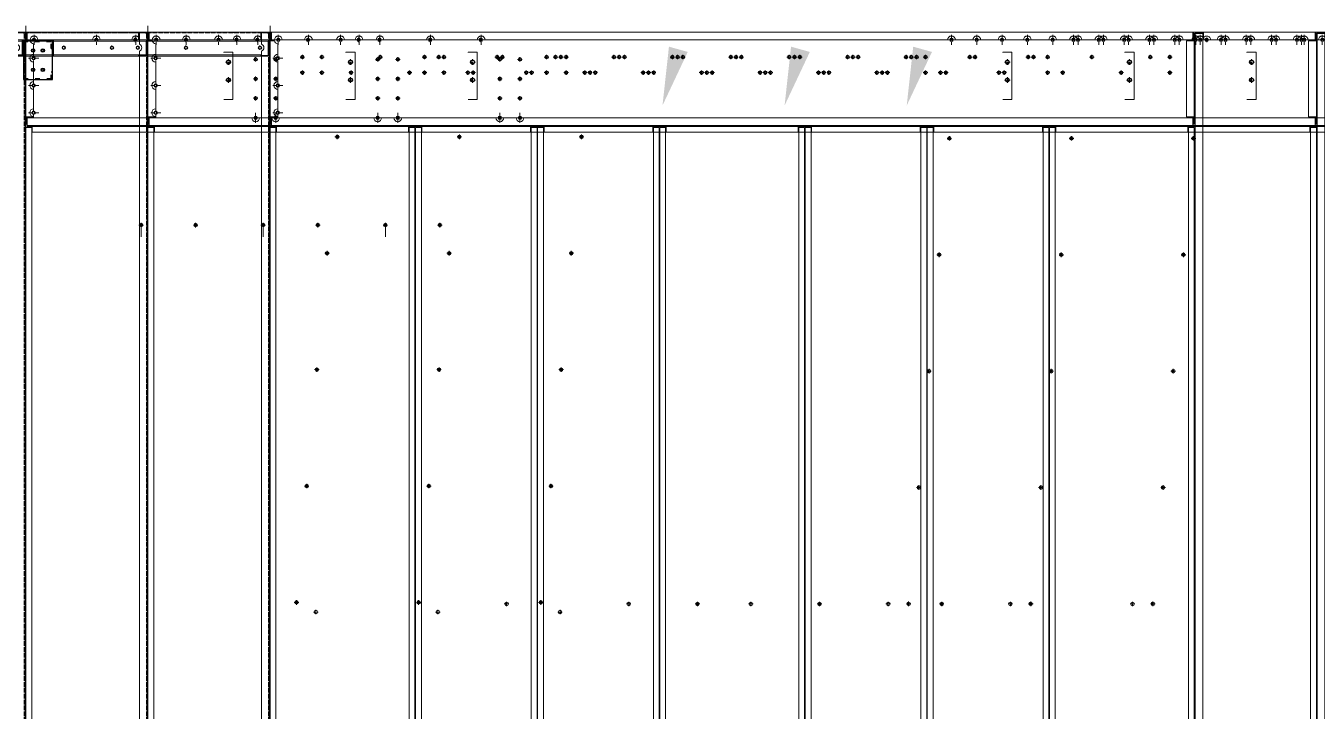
# Model space of a CAD drawing. Header units: millimetres. Extents: x -662849 to 32847, y -140377 to 24217.
# Drawn here: x -661149 to -657834, y -138370 to -136610 of the extents above; entities that cross this region are included whole.
import ezdxf

# ---------------------------------------------------------------- set-up
doc = ezdxf.new("R2010")
doc.units = ezdxf.units.MM
for name, pattern in [('DASHDOT', [18.5, 12, -3, 0.5, -3]), ('DASHED', [15, 12, -3]), ('DASHSPACE', [30, 12, -18])]:
    doc.linetypes.add(name, pattern=pattern)
doc.layers.add('냉각탑_dim', color=1, linetype='Continuous')

# ---------------------------------------------------------------- blocks, each defined once
blk = doc.blocks.new('5679796')
at = {"color": 7, "lineweight": 13, "ltscale": 0.027667}
for p, q in [((165481.5, 14310.4), (165481.5, 14327)), ((165483.5, 14310.4), (165483.5, 14327)), ((165481.5, 13335.8), (165481.5, 13352.4)), ((165483.5, 13335.8), (165483.5, 13352.4))]:
    blk.add_line(p, q, dxfattribs=at)
at = {"color": 7, "lineweight": 13, "ltscale": 0.061}
for p, q in [((165520.1, 14327.5), (165483.5, 14327.5)), ((165483.5, 13335.3), (165520.1, 13335.3))]:
    blk.add_line(p, q, dxfattribs=at)
at = {"color": 7, "lineweight": 13, "ltscale": 0.031833}
for p, q in [((165483.5, 14308.4), (165483.5, 14327.5)), ((165483.5, 13335.3), (165483.5, 13354.4))]:
    blk.add_line(p, q, dxfattribs=at)
at = {"color": 7, "lineweight": 13, "ltscale": 0.060846}
blk.add_line((165483.6, 14327.5), (165520.1, 14327.5), dxfattribs=at)
at = {"color": 7, "lineweight": 13, "ltscale": 0.058667}
for p, q in [((165484.9, 14330.4), (165520.1, 14330.4)), ((165520.1, 14328.4), (165484.9, 14328.4)), ((165520.1, 13334.4), (165484.9, 13334.4)), ((165484.9, 13332.4), (165520.1, 13332.4))]:
    blk.add_line(p, q, dxfattribs=at)
at = {"color": 7, "lineweight": 13, "ltscale": 0.004007}
for p, q in [((165522.5, 14328.4), (165520.1, 14328.4)), ((165522.5, 13334.4), (165520.1, 13334.4))]:
    blk.add_line(p, q, dxfattribs=at)
at = {"color": 7, "lineweight": 13, "ltscale": 0.0015}
for p, q in [((165520.1, 14328.4), (165520.1, 14327.5)), ((165520.1, 14327.5), (165520.1, 14328.4)), ((165520.1, 13335.3), (165520.1, 13334.4)), ((165520.1, 13334.4), (165520.1, 13335.3))]:
    blk.add_line(p, q, dxfattribs=at)
at = {"color": 7, "lineweight": 13}
for p, q in [((165520.1, 14327.5), (165520.1, 13965.9)), ((165523.5, 14327), (165523.5, 13335.8)), ((165481.5, 14308.4), (165481.5, 13965.9)), ((165481.5, 14308.4), (165481.5, 13965.9)), ((165484.9, 14308.4), (165484.9, 13965.9)), ((165481.5, 13886.9), (165481.5, 13354.4)), ((165481.5, 13886.9), (165481.5, 13354.4)), ((165484.9, 13886.9), (165484.9, 13354.4)), ((165520.1, 13886.9), (165520.1, 13335.3))]:
    blk.add_line(p, q, dxfattribs=at)
at = {"color": 7, "lineweight": 13, "ltscale": 0.001795}
for p, q in [((165522, 14328.4), (165522.9, 14329.1)), ((165522, 13334.4), (165522.9, 13333.8))]:
    blk.add_line(p, q, dxfattribs=at)
at = {"color": 7, "lineweight": 13, "ltscale": 0.003333}
for p, q in [((165483.5, 14310.4), (165481.5, 14310.4)), ((165481.5, 14308.4), (165483.5, 14308.4)), ((165483.5, 14308.4), (165481.5, 14308.4)), ((165483.5, 13352.4), (165481.5, 13352.4))]:
    blk.add_line(p, q, dxfattribs=at)
at = {"color": 7, "lineweight": 13, "ltscale": 0.003329}
blk.add_line((165483.5, 14308.4), (165483.5, 14310.4), dxfattribs=at)
at = {"color": 7, "lineweight": 13, "ltscale": 0.002333}
for p, q in [((165484.9, 14308.4), (165483.5, 14308.4)), ((165483.5, 13354.4), (165484.9, 13354.4))]:
    blk.add_line(p, q, dxfattribs=at)
for p, q in [((165481.5, 13965.9), (165523.5, 13965.9)), ((165521.5, 13886.9), (165521.5, 13965.9)), ((165481.5, 13886.9), (165523.5, 13886.9))]:
    blk.add_line(p, q)
at = {"color": 7, "lineweight": 13, "ltscale": 0.005667}
blk.add_line((165481.5, 13354.4), (165484.9, 13354.4), dxfattribs=at)
at = {"color": 7, "lineweight": 13, "ltscale": 0.003337}
blk.add_line((165483.5, 13352.4), (165483.5, 13354.4), dxfattribs=at)
at = {"color": 7, "lineweight": 13}
for centre in [(165503.5, 14306.4), (165503.5, 14116.4), (165503.5, 13736.4), (165503.5, 13546.4), (165503.5, 13356.4)]:
    blk.add_circle(centre, 3, dxfattribs=at)
for centre, radius, start, end in [((165484.9, 14327), 3.4, 90, 180), ((165484.9, 14327), 1.4, 90, 159.0752), ((165520.1, 14327), 3.4, 0, 90), ((165484.9, 13335.8), 3.4, 180, 270), ((165484.9, 13335.8), 1.4, 200.9249, 270), ((165520.1, 13335.8), 3.4, 270, 0)]:
    blk.add_arc(centre, radius, start, end, dxfattribs=at)
for points in [[(165523.5, 14327), (165523.5, 14327.3), (165523.5, 14327.6), (165523.3, 14327.8), (165523, 14328.1), (165522.7, 14328.4), (165522.6, 14328.4), (165522.6, 14328.4), (165522.5, 14328.4)], [(165523.5, 13335.8), (165523.5, 13335.6), (165523.5, 13335.3), (165523.3, 13335.1), (165523, 13334.8), (165522.7, 13334.5), (165522.6, 13334.5), (165522.6, 13334.5), (165522.5, 13334.4)]]:
    blk.add_open_spline(points, degree=5, knots=[0, 0, 0, 0, 0, 0, 4.583204, 4.583204, 4.583204, 5.126781, 5.126781, 5.126781, 5.126781, 5.126781, 5.126781], dxfattribs=at)
blk = doc.blocks.new('568596')
at = {"color": 7, "lineweight": 13, "ltscale": 0.00166}
for p, q in [((169550.9, 17462.9), (169549.9, 17462.9)), ((173046.9, 17462.9), (173047.9, 17462.9)), ((169550.9, 16620.9), (169549.9, 16620.9)), ((173046.9, 16620.9), (173047.9, 16620.9))]:
    blk.add_line(p, q, dxfattribs=at)
at = {"color": 7, "lineweight": 13, "ltscale": 0.0015}
for p, q in [((169549.9, 17462.9), (169549.9, 17462)), ((173047.9, 17462), (173047.9, 17462.9)), ((169549.9, 16621.8), (169549.9, 16620.9)), ((173047.9, 16620.9), (173047.9, 16621.8))]:
    blk.add_line(p, q, dxfattribs=at)
at = {"color": 7, "lineweight": 13}
for p, q in [((169549.9, 17462.9), (169549.9, 16621.8)), ((169549.9, 17462), (169549.9, 17436.4)), ((173046.2, 17464.9), (169551.6, 17464.9)), ((173047.9, 16621.8), (173047.9, 17462.9)), ((173047.9, 17442.9), (173047.9, 17462)), ((170022.9, 17008.9), (171222.9, 17008.9)), ((169551.6, 16618.9), (173046.2, 16618.9))]:
    blk.add_line(p, q, dxfattribs=at)
at = {"color": 7, "linetype": 'DASHED', "lineweight": 13, "ltscale": 0.003333}
for p, q in [((169551.9, 17462), (169549.9, 17462)), ((169549.9, 17445.4), (169551.9, 17445.4)), ((169549.9, 17442.9), (169551.9, 17442.9)), ((169644.9, 17464.9), (169644.9, 17462.9)), ((169650.9, 17464.9), (169650.9, 17462.9)), ((169844.9, 17464.9), (169844.9, 17462.9)), ((169850.9, 17464.9), (169850.9, 17462.9)), ((173014.9, 17464.9), (173014.9, 17462.9)), ((173020.9, 17464.9), (173020.9, 17462.9)), ((173047.9, 17462), (173045.9, 17462)), ((173047.9, 17442.9), (173045.9, 17442.9)), ((169549.9, 17436.4), (169551.9, 17436.4)), ((169549.9, 17407.4), (169551.9, 17407.4)), ((169549.9, 17398.4), (169551.9, 17398.4)), ((169549.9, 17217.4), (169551.9, 17217.4)), ((169549.9, 17208.4), (169551.9, 17208.4)), ((169549.9, 17027.4), (169551.9, 17027.4)), ((169549.9, 17018.4), (169551.9, 17018.4)), ((169549.9, 16837.4), (169551.9, 16837.4)), ((169549.9, 16828.4), (169551.9, 16828.4)), ((173047.9, 16727.9), (173045.9, 16727.9)), ((173047.9, 16709.9), (173045.9, 16709.9)), ((169549.9, 16647.4), (169551.9, 16647.4)), ((169549.9, 16640.9), (169551.9, 16640.9)), ((169549.9, 16638.4), (169551.9, 16638.4)), ((169551.9, 16621.8), (169549.9, 16621.8)), ((169644.9, 16620.9), (169644.9, 16618.9)), ((169650.9, 16620.9), (169650.9, 16618.9)), ((169844.9, 16620.9), (169844.9, 16618.9)), ((169850.9, 16620.9), (169850.9, 16618.9)), ((170044.9, 16620.9), (170044.9, 16618.9)), ((170050.9, 16620.9), (170050.9, 16618.9)), ((170244.9, 16620.9), (170244.9, 16618.9)), ((170250.9, 16620.9), (170250.9, 16618.9)), ((170444.9, 16620.9), (170444.9, 16618.9)), ((170450.9, 16620.9), (170450.9, 16618.9)), ((170644.9, 16620.9), (170644.9, 16618.9)), ((170650.9, 16620.9), (170650.9, 16618.9)), ((170844.9, 16620.9), (170844.9, 16618.9)), ((170850.9, 16620.9), (170850.9, 16618.9)), ((171044.9, 16620.9), (171044.9, 16618.9)), ((171050.9, 16620.9), (171050.9, 16618.9)), ((171244.9, 16620.9), (171244.9, 16618.9)), ((171250.9, 16620.9), (171250.9, 16618.9)), ((171444.9, 16620.9), (171444.9, 16618.9)), ((171450.9, 16620.9), (171450.9, 16618.9)), ((171644.9, 16620.9), (171644.9, 16618.9)), ((171650.9, 16620.9), (171650.9, 16618.9)), ((171844.9, 16620.9), (171844.9, 16618.9)), ((171850.9, 16620.9), (171850.9, 16618.9)), ((172044.9, 16620.9), (172044.9, 16618.9)), ((172050.9, 16620.9), (172050.9, 16618.9)), ((172244.9, 16620.9), (172244.9, 16618.9)), ((172250.9, 16620.9), (172250.9, 16618.9)), ((172444.9, 16620.9), (172444.9, 16618.9)), ((172450.9, 16620.9), (172450.9, 16618.9)), ((172644.9, 16620.9), (172644.9, 16618.9)), ((172650.9, 16620.9), (172650.9, 16618.9)), ((172844.9, 16620.9), (172844.9, 16618.9)), ((172850.9, 16620.9), (172850.9, 16618.9)), ((173014.9, 16620.9), (173014.9, 16618.9)), ((173020.9, 16620.9), (173020.9, 16618.9)), ((173047.9, 16640.9), (173045.9, 16640.9)), ((173047.9, 16621.8), (173045.9, 16621.8))]:
    blk.add_line(p, q, dxfattribs=at)
at = {"color": 7, "lineweight": 13, "ltscale": 0.001174}
for p, q in [((169550.9, 17462.9), (169551.6, 17462.9)), ((173046.9, 17462.9), (173046.2, 17462.9)), ((169550.9, 16620.9), (169551.6, 16620.9)), ((173046.9, 16620.9), (173046.2, 16620.9))]:
    blk.add_line(p, q, dxfattribs=at)
at = {"color": 7, "lineweight": 13, "ltscale": 0.002252}
for p, q in [((169551.6, 17464.9), (169551.6, 17463.6)), ((173046.2, 17464.9), (173046.2, 17463.6)), ((169551.6, 16618.9), (169551.6, 16620.3)), ((173046.2, 16618.9), (173046.2, 16620.3))]:
    blk.add_line(p, q, dxfattribs=at)
at = {"color": 7, "lineweight": 13, "ltscale": 0.002009}
for p, q in [((169551.6, 17462.4), (169551.6, 17463.6)), ((173046.2, 17462.4), (173046.2, 17463.6)), ((169551.6, 16621.5), (169551.6, 16620.3)), ((173046.2, 16621.5), (173046.2, 16620.3))]:
    blk.add_line(p, q, dxfattribs=at)
at = {"color": 7, "linetype": 'DASHED', "lineweight": 13}
for p, q in [((173046.2, 17462.9), (169551.6, 17462.9)), ((169551.9, 17464.9), (169551.9, 16621.8)), ((169551.9, 17462), (169551.9, 17436.4)), ((170044.9, 17464.9), (170044.9, 17462.9)), ((170050.9, 17464.9), (170050.9, 17462.9)), ((170244.9, 17464.9), (170244.9, 17462.9)), ((170250.9, 17464.9), (170250.9, 17462.9)), ((170444.9, 17464.9), (170444.9, 17462.9)), ((170450.9, 17464.9), (170450.9, 17462.9)), ((170644.9, 17464.9), (170644.9, 17462.9)), ((170650.9, 17464.9), (170650.9, 17462.9)), ((170844.9, 17464.9), (170844.9, 17462.9)), ((170850.9, 17464.9), (170850.9, 17462.9)), ((171044.9, 17464.9), (171044.9, 17462.9)), ((171050.9, 17464.9), (171050.9, 17462.9)), ((171244.9, 17464.9), (171244.9, 17462.9)), ((171250.9, 17464.9), (171250.9, 17462.9)), ((171444.9, 17464.9), (171444.9, 17462.9)), ((171450.9, 17464.9), (171450.9, 17462.9)), ((171644.9, 17464.9), (171644.9, 17462.9)), ((171650.9, 17464.9), (171650.9, 17462.9)), ((171844.9, 17464.9), (171844.9, 17462.9)), ((171850.9, 17464.9), (171850.9, 17462.9)), ((172044.9, 17464.9), (172044.9, 17462.9)), ((172050.9, 17464.9), (172050.9, 17462.9)), ((172244.9, 17464.9), (172244.9, 17462.9)), ((172250.9, 17464.9), (172250.9, 17462.9)), ((172444.9, 17464.9), (172444.9, 17462.9)), ((172450.9, 17464.9), (172450.9, 17462.9)), ((172644.9, 17464.9), (172644.9, 17462.9)), ((172650.9, 17464.9), (172650.9, 17462.9)), ((172844.9, 17464.9), (172844.9, 17462.9)), ((172850.9, 17464.9), (172850.9, 17462.9)), ((173045.9, 16621.8), (173045.9, 17464.9)), ((173045.9, 17442.9), (173045.9, 17462)), ((169551.6, 16620.9), (173046.2, 16620.9))]:
    blk.add_line(p, q, dxfattribs=at)
at = {"color": 7, "linetype": 'DASHED', "lineweight": 13, "ltscale": 0.001183}
for p, q in [((169551.6, 17462.9), (169552.3, 17462.9)), ((173046.2, 17462.9), (173045.5, 17462.9)), ((169551.6, 16620.9), (169552.3, 16620.9)), ((173046.2, 16620.9), (173045.5, 16620.9))]:
    blk.add_line(p, q, dxfattribs=at)
at = {"color": 7, "linetype": 'DASHED', "lineweight": 13, "ltscale": 0.001406}
for p, q in [((169551.6, 17462.4), (169551.6, 17461.5)), ((173046.2, 17462.4), (173046.2, 17461.5)), ((169551.6, 16621.5), (169551.6, 16622.3)), ((173046.2, 16621.5), (173046.2, 16622.3))]:
    blk.add_line(p, q, dxfattribs=at)
at = {"color": 7, "linetype": 'DASHED', "lineweight": 13, "ltscale": 0.027667}
for p, q in [((169551.6, 17444.9), (169551.6, 17461.5)), ((173046.2, 17461.5), (173046.2, 17444.9)), ((169551.6, 16622.3), (169551.6, 16638.9)), ((173046.2, 16638.9), (173046.2, 16622.3))]:
    blk.add_line(p, q, dxfattribs=at)
at = {"color": 7, "lineweight": 13, "ltscale": 0.058667}
for p, q in [((173046.2, 17444.9), (169551.6, 17444.9)), ((169553.3, 17442.9), (169569.9, 17442.9)), ((169569.9, 17444.9), (169569.9, 16640.9)), ((173027.9, 16640.9), (173027.9, 17444.9)), ((173045.9, 17442.9), (173027.9, 17442.9)), ((170022.9, 16658.9), (170022.9, 17008.9)), ((171222.9, 16658.9), (171222.9, 17008.9)), ((170022.9, 16658.9), (171222.9, 16658.9)), ((169917.7, 16638.9), (169551.6, 16638.9)), ((169569.9, 16640.9), (169551.9, 16640.9)), ((169999.2, 16638.9), (169936.1, 16638.9)), ((170016.6, 16638.9), (170039.2, 16638.9)), ((170056.6, 16638.9), (170269.2, 16638.9)), ((170286.6, 16638.9), (170499.2, 16638.9)), ((170516.6, 16638.9), (170729.2, 16638.9)), ((170746.6, 16638.9), (170959.2, 16638.9)), ((170976.6, 16638.9), (171189.2, 16638.9)), ((171206.6, 16638.9), (171229.2, 16638.9)), ((171246.6, 16638.9), (172998.7, 16638.9)), ((173017.1, 16638.9), (173046.2, 16638.9)), ((173045.9, 16640.9), (173027.9, 16640.9))]:
    blk.add_line(p, q, dxfattribs=at)
at = {"color": 7, "linetype": 'DASHED', "lineweight": 13, "ltscale": 0.0015}
for p, q in [((169551.9, 17462.9), (169551.9, 17462)), ((173045.9, 17462), (173045.9, 17462.9)), ((169551.9, 16621.8), (169551.9, 16620.9)), ((173045.9, 16620.9), (173045.9, 16621.8))]:
    blk.add_line(p, q, dxfattribs=at)
at = {"color": 7, "linetype": 'DASHED', "lineweight": 13, "ltscale": 0.002333}
for p, q in [((169551.9, 17442.9), (169553.3, 17442.9)), ((173045.9, 17442.9), (173044.5, 17442.9)), ((173045.9, 16640.9), (173044.5, 16640.9))]:
    blk.add_line(p, q, dxfattribs=at)
at = {"color": 7, "lineweight": 13, "ltscale": 0.058667}
for centre in [(169926.9, 17402.9), (173007.9, 17402.9), (173007.9, 17022.9), (173007.9, 16832.9), (169926.9, 16642.9), (170007.9, 16643.9), (170047.9, 16643.9), (170277.9, 16643.9), (170507.9, 16643.9), (170737.9, 16643.9), (170967.9, 16643.9), (171197.9, 16643.9), (171237.9, 16643.9), (173007.9, 16642.9)]:
    blk.add_circle(centre, 4.5, dxfattribs=at)
at = {"color": 7, "lineweight": 13}
for centre in [(169926.9, 17212.9), (169926.9, 17022.9), (170007.9, 17023.9), (170047.9, 17023.9), (170277.9, 17023.9), (170507.9, 17023.9), (170737.9, 17023.9), (170967.9, 17023.9), (171197.9, 17023.9), (171237.9, 17023.9), (169926.9, 16832.9), (170007.9, 16833.9), (171237.9, 16833.9)]:
    blk.add_circle(centre, 4.5, dxfattribs=at)
for centre in [(172950.9, 17225.4), (173000.7, 17225.4), (172950.9, 17200.4), (173000.7, 17200.4)]:
    blk.add_circle(centre, 4.5)
at = {"color": 7, "lineweight": 13, "ltscale": 0.058667}
for centre, start, end in [((169926.9, 16642.9), 203.5779, 336.4221), ((170007.9, 16643.9), 209.9997, 330.0003), ((170047.9, 16643.9), 209.9997, 330.0003), ((170277.9, 16643.9), 209.9997, 330.0003), ((170507.9, 16643.9), 209.9997, 330.0003), ((170737.9, 16643.9), 209.9997, 330.0003), ((170967.9, 16643.9), 209.9997, 330.0003), ((171197.9, 16643.9), 209.9997, 330.0003), ((171237.9, 16643.9), 209.9997, 330.0003), ((173007.9, 16642.9), 203.5782, 336.4218)]:
    blk.add_arc(centre, 10, start, end, dxfattribs=at)
at = {"color": 7, "lineweight": 13}
for points in [[(169553.3, 17461.5), (169552.8, 17461.8), (169552.3, 17462.1), (169551.8, 17462.4), (169551.3, 17462.6), (169550.9, 17462.9)], [(169553.3, 17461.5), (169553, 17462), (169552.6, 17462.4), (169552.3, 17462.8), (169552, 17463.2), (169551.6, 17463.6)], [(173044.5, 17461.5), (173044.8, 17462), (173045.2, 17462.4), (173045.5, 17462.8), (173045.9, 17463.2), (173046.2, 17463.6)], [(173044.5, 17461.5), (173045, 17461.8), (173045.6, 17462.1), (173046.1, 17462.4), (173046.5, 17462.6), (173046.9, 17462.9)], [(169553.3, 16622.3), (169552.8, 16622.1), (169552.3, 16621.8), (169551.8, 16621.5), (169551.3, 16621.2), (169550.9, 16620.9)], [(169553.3, 16622.3), (169553, 16621.9), (169552.6, 16621.5), (169552.3, 16621), (169552, 16620.6), (169551.6, 16620.3)], [(173044.5, 16622.3), (173045, 16622.1), (173045.6, 16621.8), (173046.1, 16621.5), (173046.5, 16621.2), (173046.9, 16620.9)], [(173044.5, 16622.3), (173044.8, 16621.9), (173045.2, 16621.5), (173045.5, 16621), (173045.9, 16620.6), (173046.2, 16620.3)]]:
    blk.add_open_spline(points, degree=5, dxfattribs=at)
at = {"color": 7, "linetype": 'DASHED', "lineweight": 13}
for points in [[(169553.3, 17461.5), (169553, 17461.7), (169552.6, 17461.9), (169552.3, 17462.1), (169551.9, 17462.2), (169551.6, 17462.4)], [(169553.3, 17461.5), (169553.1, 17461.8), (169552.9, 17462.1), (169552.7, 17462.4), (169552.5, 17462.6), (169552.3, 17462.9)], [(173044.5, 17461.5), (173044.7, 17461.8), (173044.9, 17462.1), (173045.2, 17462.4), (173045.3, 17462.6), (173045.5, 17462.9)], [(173044.5, 17461.5), (173044.8, 17461.7), (173045.2, 17461.9), (173045.5, 17462.1), (173045.9, 17462.2), (173046.2, 17462.4)], [(169553.3, 16622.3), (169553, 16622.1), (169552.6, 16622), (169552.3, 16621.8), (169551.9, 16621.6), (169551.6, 16621.5)], [(169553.3, 16622.3), (169553.1, 16622), (169552.9, 16621.8), (169552.7, 16621.5), (169552.5, 16621.2), (169552.3, 16620.9)], [(173044.5, 16622.3), (173044.7, 16622), (173044.9, 16621.8), (173045.2, 16621.5), (173045.3, 16621.2), (173045.5, 16620.9)], [(173044.5, 16622.3), (173044.8, 16622.1), (173045.2, 16622), (173045.5, 16621.8), (173045.9, 16621.6), (173046.2, 16621.5)]]:
    blk.add_open_spline(points, degree=5, dxfattribs=at)
blk = doc.blocks.new('769475')
for p, q in [((158713.7, 15280), (158713.7, 15180)), ((158788.7, 15280), (158713.7, 15280)), ((158788.7, 15180), (158788.7, 15280)), ((158713.7, 15180), (158788.7, 15180))]:
    blk.add_line(p, q)
at = {"color": 5, "linetype": 'DASHSPACE'}
for p, q in [((158785.5, 15276.8), (158713.7, 15276.8)), ((158716.9, 15280), (158716.9, 15180)), ((158785.5, 15260), (158785.5, 15276.8)), ((158785.5, 15260), (158788.7, 15260)), ((158785.5, 15180), (158785.5, 15200)), ((158785.5, 15200), (158788.7, 15200)), ((158713.7, 15183.2), (158788.7, 15183.2))]:
    blk.add_line(p, q, dxfattribs=at)
for centre in [(158738.7, 15254.8), (158763.7, 15254.8), (158738.7, 15205), (158763.7, 15205)]:
    blk.add_circle(centre, 3)
blk = doc.blocks.new('1')
at = {"lineweight": 20}
for p, q in [((12749.1, 13502.4), (11045.6, 13502.4)), ((12745.6, 13498.9), (12745.6, 13518.5))]:
    blk.add_line(p, q, dxfattribs=at)
at = {"color": 7, "lineweight": 20, "ltscale": 0.4625}
for p, q in [((12745.6, 13498.9), (12745.6, 13480.4)), ((12747.6, 13480.4), (12747.6, 13498.9)), ((15743.6, 13498.9), (15743.6, 13480.4)), ((15745.6, 13480.4), (15745.6, 13498.9)), ((15751.1, 13502.4), (15769.6, 13502.4)), ((15769.6, 13500.4), (15751.1, 13500.4)), ((12745.6, 13284.4), (12745.6, 13265.9)), ((12747.6, 13265.9), (12747.6, 13284.4)), ((15743.6, 13284.4), (15743.6, 13265.9)), ((15745.6, 13265.9), (15745.6, 13284.4))]:
    blk.add_line(p, q, dxfattribs=at)
at = {"color": 7, "lineweight": 20, "ltscale": 0.05}
for p, q in [((12747.6, 13498.9), (12745.6, 13498.9)), ((15743.6, 13498.9), (15745.6, 13498.9)), ((15751.1, 13502.4), (15751.1, 13500.4)), ((12747.6, 13265.9), (12745.6, 13265.9)), ((12787.6, 13260.4), (12787.6, 13262.4)), ((13083.6, 13262.4), (13083.6, 13260.4)), ((13105.6, 13262.4), (13105.6, 13260.4)), ((13127.6, 13262.4), (13127.6, 13260.4)), ((13217.4, 13260.4), (13217.4, 13262.4)), ((13278.6, 13260.4), (13278.6, 13262.4)), ((13308.6, 13262.4), (13308.6, 13260.4)), ((13310.6, 13260.4), (13310.6, 13262.4)), ((13312.6, 13262.4), (13312.6, 13260.4)), ((13314.6, 13262.4), (13314.6, 13260.4)), ((13412.1, 13260.4), (13412.1, 13262.4)), ((13414.1, 13262.4), (13414.1, 13260.4)), ((15217.4, 13260.4), (15217.4, 13262.4)), ((15743.6, 13265.9), (15745.6, 13265.9))]:
    blk.add_line(p, q, dxfattribs=at)
at = {"color": 7, "lineweight": 20, "ltscale": 0.0375}
for p, q in [((12747.6, 13498.9), (12749.1, 13498.9)), ((15743.6, 13498.9), (15742.1, 13498.9)), ((15751.1, 13500.4), (15751.1, 13498.9)), ((12747.6, 13265.9), (12749.1, 13265.9)), ((15743.6, 13265.9), (15742.1, 13265.9)), ((12748.7, 13258.8), (12748.7, 13257.3)), ((13741.5, 13258.8), (13741.5, 13257.3)), ((13749.2, 13258.8), (13749.2, 13257.3)), ((14742, 13258.8), (14742, 13257.3)), ((14749.7, 13258.8), (14749.7, 13257.3)), ((15742.5, 13258.8), (15742.5, 13257.3)), ((13746.1, 12055.4), (13744.6, 12055.4)), ((14746.6, 12055.4), (14745.1, 12055.4)), ((13746.1, 12011.4), (13744.6, 12011.4)), ((14746.6, 12011.4), (14745.1, 12011.4)), ((13746.1, 11994.4), (13744.6, 11994.4)), ((14746.6, 11994.4), (14745.1, 11994.4))]:
    blk.add_line(p, q, dxfattribs=at)
at = {"color": 7, "lineweight": 20}
for p, q in [((15742.1, 13502.4), (12749.1, 13502.4)), ((15747.6, 10057.9), (15747.6, 13498.9)), ((15767.6, 13498.9), (15767.6, 10057.9)), ((15769.6, 13502.4), (16223.6, 13502.4)), ((12745.6, 13480.4), (12745.6, 13284.4)), ((12765.6, 13445.4), (12765.6, 13472.4)), ((12776.6, 13482.4), (12916.6, 13482.4)), ((12936.6, 13482.4), (13017.6, 13482.4)), ((13037.6, 13482.4), (13147.6, 13482.4)), ((13167.6, 13482.4), (13277.6, 13482.4)), ((13297.6, 13482.4), (15112.1, 13482.4)), ((15132.1, 13482.4), (15177.1, 13482.4)), ((15197.1, 13482.4), (15242.1, 13482.4)), ((15262.1, 13482.4), (15307.1, 13482.4)), ((15327.1, 13482.4), (15372.1, 13482.4)), ((15392.1, 13482.4), (15437.1, 13482.4)), ((15457.1, 13482.4), (15502.1, 13482.4)), ((15522.1, 13482.4), (15567.1, 13482.4)), ((15587.1, 13482.4), (15632.1, 13482.4)), ((15652.1, 13482.4), (15697.1, 13482.4)), ((15717.1, 13482.4), (15742.1, 13482.4)), ((15725.6, 13480.4), (15725.6, 13284.4)), ((15745.6, 13284.4), (15745.6, 13480.4)), ((15787.6, 13482.4), (16017.6, 13482.4)), ((16037.6, 13482.4), (16223.6, 13482.4)), ((13253.8, 13450.9), (13277.4, 13450.9)), ((13277.4, 13450.9), (13277.4, 13329.4)), ((15253.8, 13450.9), (15277.4, 13450.9)), ((15277.4, 13450.9), (15277.4, 13329.4)), ((12765.6, 13375.4), (12765.6, 13425.4)), ((12765.6, 13305.4), (12765.6, 13355.4)), ((13277.4, 13329.4), (13253.8, 13329.4)), ((15277.4, 13329.4), (15253.8, 13329.4)), ((13325.6, 13282.4), (12749.1, 13282.4)), ((12749.1, 13262.4), (15742.1, 13262.4)), ((13377.1, 13282.4), (13345.6, 13282.4)), ((15742.1, 13282.4), (13397.1, 13282.4)), ((12745.6, 13257.3), (12745.6, 10407.5)), ((12760.6, 10407.5), (12760.6, 13257.3)), ((12762.2, 13260.4), (13728, 13260.4)), ((13728, 13245.4), (12762.2, 13245.4)), ((13729.6, 13257.3), (13729.6, 10407.5)), ((13744.6, 10407.5), (13744.6, 13257.3)), ((13746.1, 13257.3), (13746.1, 10407.5)), ((13761.1, 10407.5), (13761.1, 13257.3)), ((13762.7, 13260.4), (14728.5, 13260.4)), ((14728.5, 13245.4), (13762.7, 13245.4)), ((14730.1, 13257.3), (14730.1, 10407.5)), ((14745.1, 10407.5), (14745.1, 13257.3)), ((14746.6, 13257.3), (14746.6, 10407.5)), ((14761.6, 10407.5), (14761.6, 13257.3)), ((14763.2, 13260.4), (15729, 13260.4)), ((15729, 13245.4), (14763.2, 13245.4)), ((15730.6, 13257.3), (15730.6, 10407.5)), ((15745.6, 10407.5), (15745.6, 13257.3))]:
    blk.add_line(p, q, dxfattribs=at)
at = {"color": 7, "lineweight": 20, "ltscale": 0.0875}
for p, q in [((12749.1, 13502.4), (12749.1, 13498.9)), ((15742.1, 13502.4), (15742.1, 13498.9)), ((15747.6, 13498.9), (15751.1, 13498.9)), ((15769.6, 13502.4), (15769.6, 13498.9)), ((12745.6, 13480.4), (12749.1, 13480.4)), ((15745.6, 13480.4), (15742.1, 13480.4)), ((12745.6, 13284.4), (12749.1, 13284.4)), ((12749.1, 13262.4), (12749.1, 13265.9)), ((15745.6, 13284.4), (15742.1, 13284.4)), ((15742.1, 13262.4), (15742.1, 13265.9))]:
    blk.add_line(p, q, dxfattribs=at)
at = {"color": 7, "lineweight": 20, "ltscale": 0.4125}
for p, q in [((12749.1, 13498.9), (12749.1, 13482.4)), ((15742.1, 13482.4), (15742.1, 13498.9)), ((15751.1, 13498.9), (15767.6, 13498.9)), ((15742.1, 13480.4), (15725.6, 13480.4)), ((12749.1, 13284.4), (12765.6, 13284.4)), ((12749.1, 13282.4), (12749.1, 13265.9)), ((15725.6, 13284.4), (15742.1, 13284.4)), ((15742.1, 13265.9), (15742.1, 13282.4))]:
    blk.add_line(p, q, dxfattribs=at)
at = {"color": 7, "linetype": 'DASHDOT', "lineweight": 20}
for p, q in [((12766.6, 13495.4), (12766.6, 13469.4)), ((12926.6, 13495.4), (12926.6, 13469.4)), ((13027.6, 13495.4), (13027.6, 13469.4)), ((13157.6, 13495.4), (13157.6, 13469.4)), ((13287.6, 13495.4), (13287.6, 13469.4)), ((15122.1, 13495.4), (15122.1, 13469.4)), ((15187.1, 13495.4), (15187.1, 13469.4)), ((15252.1, 13495.4), (15252.1, 13469.4)), ((15317.1, 13495.4), (15317.1, 13469.4)), ((15382.1, 13495.4), (15382.1, 13469.4)), ((15447.1, 13495.4), (15447.1, 13469.4)), ((15512.1, 13495.4), (15512.1, 13469.4)), ((15577.1, 13495.4), (15577.1, 13469.4)), ((15642.1, 13495.4), (15642.1, 13469.4)), ((15707.1, 13495.4), (15707.1, 13469.4)), ((16027.6, 13495.4), (16027.6, 13469.4)), ((12779.6, 13482.4), (12753.6, 13482.4)), ((12939.6, 13482.4), (12913.6, 13482.4)), ((13040.6, 13482.4), (13014.6, 13482.4)), ((13170.6, 13482.4), (13144.6, 13482.4)), ((13300.6, 13482.4), (13274.6, 13482.4)), ((15135.1, 13482.4), (15109.1, 13482.4)), ((15200.1, 13482.4), (15174.1, 13482.4)), ((15265.1, 13482.4), (15239.1, 13482.4)), ((15330.1, 13482.4), (15304.1, 13482.4)), ((15395.1, 13482.4), (15369.1, 13482.4)), ((15460.1, 13482.4), (15434.1, 13482.4)), ((15525.1, 13482.4), (15499.1, 13482.4)), ((15590.1, 13482.4), (15564.1, 13482.4)), ((15655.1, 13482.4), (15629.1, 13482.4)), ((15720.1, 13482.4), (15694.1, 13482.4)), ((16040.6, 13482.4), (16014.6, 13482.4)), ((12778.6, 13435.4), (12752.6, 13435.4)), ((12765.6, 13448.4), (12765.6, 13422.4)), ((12778.6, 13365.4), (12752.6, 13365.4)), ((12765.6, 13378.4), (12765.6, 13352.4)), ((12765.6, 13308.4), (12765.6, 13282.4)), ((12778.6, 13295.4), (12752.6, 13295.4)), ((13348.6, 13282.4), (13322.6, 13282.4)), ((13335.6, 13295.4), (13335.6, 13269.4)), ((13400.1, 13282.4), (13374.1, 13282.4)), ((13387.1, 13295.4), (13387.1, 13269.4))]:
    blk.add_line(p, q, dxfattribs=at)
at = {"color": 7, "lineweight": 20, "ltscale": 0.2625}
blk.add_line((15769.6, 13488.4), (15769.6, 13498.9), dxfattribs=at)
at = {"color": 7, "lineweight": 20, "ltscale": 0.1875}
blk.add_line((12749.1, 13482.4), (12756.6, 13482.4), dxfattribs=at)
at = {"color": 7, "lineweight": 20, "ltscale": 0.192551}
blk.add_line((12756.8, 13480.4), (12749.1, 13480.4), dxfattribs=at)
at = {"color": 7, "linetype": 'DASHDOT', "lineweight": 20, "ltscale": 0.292499}
for p, q in [((13032.4, 13482.4), (13020.7, 13482.4)), ((13162.4, 13482.4), (13150.7, 13482.4)), ((13292.4, 13482.4), (13280.7, 13482.4)), ((13341.4, 13432.4), (13329.7, 13432.4)), ((13392.9, 13432.4), (13381.2, 13432.4)), ((13461.4, 13438.4), (13449.7, 13438.4)), ((13511.4, 13438.4), (13499.7, 13438.4)), ((13661.4, 13438.4), (13649.7, 13438.4)), ((13811.4, 13438.4), (13799.7, 13438.4)), ((13961.4, 13438.4), (13949.7, 13438.4)), ((14111.4, 13438.4), (14099.7, 13438.4)), ((14261.4, 13438.4), (14249.7, 13438.4)), ((14411.4, 13438.4), (14399.7, 13438.4)), ((14561.4, 13438.4), (14549.7, 13438.4)), ((14711.4, 13438.4), (14699.7, 13438.4)), ((13461.4, 13398.4), (13449.7, 13398.4)), ((13511.4, 13398.4), (13499.7, 13398.4)), ((13586.4, 13398.4), (13574.7, 13398.4)), ((13736.4, 13398.4), (13724.7, 13398.4)), ((13886.4, 13398.4), (13874.7, 13398.4)), ((14036.4, 13398.4), (14024.7, 13398.4)), ((14186.4, 13398.4), (14174.7, 13398.4)), ((14336.4, 13398.4), (14324.7, 13398.4)), ((14486.4, 13398.4), (14474.7, 13398.4)), ((14636.4, 13398.4), (14624.7, 13398.4)), ((13341.4, 13382.4), (13329.7, 13382.4)), ((13392.9, 13382.4), (13381.2, 13382.4)), ((13341.4, 13332.4), (13329.7, 13332.4)), ((13392.9, 13332.4), (13381.2, 13332.4)), ((13551, 13233.3), (13539.3, 13233.3)), ((13545.2, 13239.2), (13545.2, 13227.5)), ((15116.8, 13235.4), (15116.8, 13223.7)), ((13047.4, 13006.9), (13035.7, 13006.9)), ((13187.4, 13006.9), (13175.7, 13006.9)), ((13524.9, 12934.5), (13513.2, 12934.5)), ((13519, 12940.3), (13519, 12928.6)), ((15090.6, 12936.5), (15090.6, 12924.8)), ((13498.7, 12635.6), (13487, 12635.6)), ((15064.5, 12637.7), (15064.5, 12626)), ((13472.6, 12336.8), (13460.9, 12336.8)), ((15038.3, 12338.8), (15038.3, 12327.1)), ((15044.2, 12333), (15032.5, 12333)), ((13446.4, 12037.9), (13434.7, 12037.9)), ((13979.9, 12039.6), (13979.9, 12027.9)), ((14469.9, 12039.6), (14469.9, 12027.9)), ((14959.9, 12039.6), (14959.9, 12027.9)), ((15012.2, 12039.9), (15012.2, 12028.2)), ((13495.8, 12013.2), (13484.1, 12013.2)), ((13490, 12019), (13490, 12007.3)), ((15018, 12034.1), (15006.3, 12034.1))]:
    blk.add_line(p, q, dxfattribs=at)
at = {"color": 7, "linetype": 'DASHDOT', "lineweight": 20, "ltscale": 0.292505}
for p, q in [((13026.6, 13488.2), (13026.6, 13476.5)), ((13156.6, 13488.2), (13156.6, 13476.5)), ((13286.6, 13488.2), (13286.6, 13476.5)), ((15777.6, 13488.2), (15777.6, 13476.5)), ((13335.6, 13438.2), (13335.6, 13426.5)), ((13387.1, 13438.2), (13387.1, 13426.5)), ((13455.6, 13444.2), (13455.6, 13432.5)), ((13505.6, 13444.2), (13505.6, 13432.5)), ((13655.6, 13444.2), (13655.6, 13432.5)), ((13805.6, 13444.2), (13805.6, 13432.5)), ((13955.6, 13444.2), (13955.6, 13432.5)), ((14105.6, 13444.2), (14105.6, 13432.5)), ((14255.6, 13444.2), (14255.6, 13432.5)), ((14405.6, 13444.2), (14405.6, 13432.5)), ((14555.6, 13444.2), (14555.6, 13432.5)), ((14705.6, 13444.2), (14705.6, 13432.5)), ((14855.6, 13444.2), (14855.6, 13432.5)), ((15005.6, 13444.2), (15005.6, 13432.5)), ((15055.6, 13444.2), (15055.6, 13432.5)), ((13455.6, 13404.2), (13455.6, 13392.5)), ((13505.6, 13404.2), (13505.6, 13392.5)), ((13580.6, 13404.2), (13580.6, 13392.5)), ((13730.6, 13404.2), (13730.6, 13392.5)), ((13880.6, 13404.2), (13880.6, 13392.5)), ((14030.6, 13404.2), (14030.6, 13392.5)), ((14180.6, 13404.2), (14180.6, 13392.5)), ((14330.6, 13404.2), (14330.6, 13392.5)), ((14480.6, 13404.2), (14480.6, 13392.5)), ((14630.6, 13404.2), (14630.6, 13392.5)), ((14780.6, 13404.2), (14780.6, 13392.5)), ((14930.6, 13404.2), (14930.6, 13392.5)), ((15055.6, 13404.2), (15055.6, 13392.5)), ((13335.6, 13388.2), (13335.6, 13376.5)), ((13387.1, 13388.2), (13387.1, 13376.5)), ((13335.6, 13338.2), (13335.6, 13326.5)), ((13387.1, 13338.2), (13387.1, 13326.5)), ((13041.6, 13012.7), (13041.6, 13001)), ((13181.6, 13012.7), (13181.6, 13001)), ((13492.9, 12641.5), (13492.9, 12629.8)), ((13466.7, 12342.6), (13466.7, 12330.9)), ((13440.6, 12043.7), (13440.6, 12032))]:
    blk.add_line(p, q, dxfattribs=at)
at = {"color": 7, "lineweight": 20, "ltscale": 0.012499}
for p, q in [((15747.6, 13462.4), (15747.1, 13462.4)), ((15747.6, 13460.4), (15747.1, 13460.4))]:
    blk.add_line(p, q, dxfattribs=at)
at = {"color": 7, "linetype": 'DASHDOT', "lineweight": 20, "ltscale": 0.2925}
for p, q in [((15783.4, 13482.4), (15771.7, 13482.4)), ((14861.4, 13438.4), (14849.7, 13438.4)), ((15011.4, 13438.4), (14999.7, 13438.4)), ((15061.4, 13438.4), (15049.7, 13438.4)), ((14786.4, 13398.4), (14774.7, 13398.4)), ((14936.4, 13398.4), (14924.7, 13398.4)), ((15061.4, 13398.4), (15049.7, 13398.4)), ((15122.6, 13229.5), (15110.9, 13229.5)), ((15096.5, 12930.7), (15084.8, 12930.7)), ((15070.3, 12631.8), (15058.6, 12631.8)), ((14965.7, 12033.8), (14954, 12033.8))]:
    blk.add_line(p, q, dxfattribs=at)
at = {"color": 7, "lineweight": 20, "ltscale": 0.023431}
for p, q in [((13253.8, 13450), (13253.8, 13450.9)), ((15253.8, 13450), (15253.8, 13450.9))]:
    blk.add_line(p, q, dxfattribs=at)
at = {"color": 7, "linetype": 'DASHDOT', "lineweight": 20, "ltscale": 0.357495}
for p, q in [((13265.6, 13432.5), (13265.6, 13418.2)), ((15265.6, 13432.5), (15265.6, 13418.2)), ((13265.6, 13386.5), (13265.6, 13372.2)), ((15265.6, 13386.5), (15265.6, 13372.2))]:
    blk.add_line(p, q, dxfattribs=at)
at = {"color": 7, "linetype": 'DASHDOT', "lineweight": 20, "ltscale": 0.357501}
for p, q in [((13272.7, 13425.4), (13258.4, 13425.4)), ((13272.7, 13379.4), (13258.4, 13379.4))]:
    blk.add_line(p, q, dxfattribs=at)
at = {"color": 7, "linetype": 'DASHDOT', "lineweight": 20, "ltscale": 0.3575}
for p, q in [((15272.7, 13425.4), (15258.4, 13425.4)), ((15272.7, 13379.4), (15258.4, 13379.4))]:
    blk.add_line(p, q, dxfattribs=at)
at = {"color": 7, "lineweight": 20, "ltscale": 0.053766}
for p, q in [((13334.5, 13385.2), (13336.6, 13385.2)), ((13386, 13385.2), (13388.1, 13385.2))]:
    blk.add_line(p, q, dxfattribs=at)
at = {"color": 7, "lineweight": 20, "ltscale": 0.214999}
blk.add_line((12745.6, 13265.9), (12745.6, 13257.3), dxfattribs=at)
at = {"color": 7, "lineweight": 20, "ltscale": 0.025}
blk.add_line((12765.6, 13284.4), (12765.6, 13285.4), dxfattribs=at)
at = {"color": 7, "lineweight": 20, "ltscale": 0.049997}
for p, q in [((13247.4, 13262.4), (13247.4, 13260.4)), ((15247.4, 13262.4), (15247.4, 13260.4))]:
    blk.add_line(p, q, dxfattribs=at)
at = {"color": 7, "lineweight": 20, "ltscale": 0.050191}
for p, q in [((13564.3, 13262.4), (13564.5, 13260.4)), ((13566.5, 13260.4), (13566.3, 13262.4)), ((13573.9, 13262.4), (13573.7, 13260.4)), ((14183.5, 13262.4), (14183.3, 13260.4)), ((14183.3, 13260.4), (14183.5, 13262.4)), ((14488.3, 13262.4), (14488.1, 13260.4)), ((14488.1, 13260.4), (14488.3, 13262.4))]:
    blk.add_line(p, q, dxfattribs=at)
at = {"color": 7, "lineweight": 20, "ltscale": 0.05019}
blk.add_line((15097.7, 13260.4), (15097.9, 13262.4), dxfattribs=at)
at = {"color": 7, "lineweight": 20, "ltscale": 0.04994}
blk.add_line((15247.4, 13262.4), (15247.4, 13260.4), dxfattribs=at)
at = {"color": 7, "lineweight": 20, "ltscale": 0.0775}
for p, q in [((12745.6, 13257.3), (12748.7, 13257.3)), ((12762.2, 13260.4), (12762.2, 13257.3)), ((13728, 13260.4), (13728, 13257.3)), ((13744.6, 13257.3), (13741.5, 13257.3)), ((13746.1, 13257.3), (13749.2, 13257.3)), ((13762.7, 13260.4), (13762.7, 13257.3)), ((14728.5, 13260.4), (14728.5, 13257.3)), ((14745.1, 13257.3), (14742, 13257.3)), ((14746.6, 13257.3), (14749.7, 13257.3)), ((14763.2, 13260.4), (14763.2, 13257.3)), ((15729, 13260.4), (15729, 13257.3)), ((15745.6, 13257.3), (15742.5, 13257.3))]:
    blk.add_line(p, q, dxfattribs=at)
at = {"color": 7, "lineweight": 20, "ltscale": 0.3375}
for p, q in [((12762.2, 13260.4), (12748.7, 13260.4)), ((12748.7, 13258.8), (12762.2, 13258.8)), ((13741.5, 13260.4), (13728, 13260.4)), ((13728, 13258.8), (13741.5, 13258.8)), ((13762.7, 13260.4), (13749.2, 13260.4)), ((13749.2, 13258.8), (13762.7, 13258.8)), ((14742, 13260.4), (14728.5, 13260.4)), ((14728.5, 13258.8), (14742, 13258.8)), ((14763.2, 13260.4), (14749.7, 13260.4)), ((14749.7, 13258.8), (14763.2, 13258.8)), ((15742.5, 13260.4), (15729, 13260.4)), ((15729, 13258.8), (15742.5, 13258.8))]:
    blk.add_line(p, q, dxfattribs=at)
at = {"color": 7, "lineweight": 20, "ltscale": 0.04}
for p, q in [((12748.7, 13260.4), (12748.7, 13258.8)), ((13741.5, 13260.4), (13741.5, 13258.8)), ((13749.2, 13260.4), (13749.2, 13258.8)), ((14742, 13260.4), (14742, 13258.8)), ((14749.7, 13260.4), (14749.7, 13258.8)), ((15742.5, 13260.4), (15742.5, 13258.8))]:
    blk.add_line(p, q, dxfattribs=at)
at = {"color": 7, "lineweight": 20, "ltscale": 0.2975}
for p, q in [((12760.6, 13257.3), (12748.7, 13257.3)), ((12762.2, 13245.4), (12762.2, 13257.3)), ((13728, 13245.4), (13728, 13257.3)), ((13741.5, 13257.3), (13729.6, 13257.3)), ((13761.1, 13257.3), (13749.2, 13257.3)), ((13762.7, 13245.4), (13762.7, 13257.3)), ((14728.5, 13245.4), (14728.5, 13257.3)), ((14742, 13257.3), (14730.1, 13257.3)), ((14761.6, 13257.3), (14749.7, 13257.3)), ((14763.2, 13245.4), (14763.2, 13257.3)), ((15729, 13245.4), (15729, 13257.3)), ((15742.5, 13257.3), (15730.6, 13257.3))]:
    blk.add_line(p, q, dxfattribs=at)
at = {"color": 7, "linetype": 'DASHDOT', "lineweight": 20, "ltscale": 0.195001}
for p, q in [((13549.2, 13233.2), (13541.4, 13233.2)), ((13545.3, 13237.1), (13545.3, 13229.3)), ((13041.7, 13010.6), (13041.7, 13002.8)), ((13185.5, 13006.7), (13177.7, 13006.7)), ((13181.6, 13010.6), (13181.6, 13002.8)), ((13523, 12934.3), (13515.2, 12934.3)), ((13519.1, 12938.2), (13519.1, 12930.4)), ((15092.9, 12930.7), (15085.1, 12930.7)), ((13496.9, 12635.5), (13489.1, 12635.5)), ((13493, 12639.4), (13493, 12631.6)), ((15066.7, 12631.8), (15058.9, 12631.8)), ((13470.7, 12336.6), (13462.9, 12336.6)), ((13466.8, 12340.5), (13466.8, 12332.7)), ((15036.7, 12336.8), (15036.7, 12329)), ((13444.6, 12037.7), (13436.8, 12037.7)), ((13440.7, 12041.6), (13440.7, 12033.8)), ((15010.5, 12038), (15010.5, 12030.2)), ((14473.9, 12033.4), (14466.1, 12033.4))]:
    blk.add_line(p, q, dxfattribs=at)
at = {"color": 7, "linetype": 'DASHDOT', "lineweight": 20, "ltscale": 0.195}
for p, q in [((15119, 13229.5), (15111.2, 13229.5)), ((15040.6, 12332.9), (15032.8, 12332.9)), ((15014.4, 12034.1), (15006.6, 12034.1))]:
    blk.add_line(p, q, dxfattribs=at)
at = {"color": 7, "linetype": 'DASHDOT', "lineweight": 20, "ltscale": 0.194995}
for p, q in [((15115.1, 13233.4), (15115.1, 13225.6)), ((13045.6, 13006.7), (13037.8, 13006.7)), ((15089, 12934.6), (15089, 12926.8)), ((15062.8, 12635.7), (15062.8, 12627.9)), ((14470, 12037.3), (14470, 12029.5))]:
    blk.add_line(p, q, dxfattribs=at)
at = {"color": 0, "lineweight": 20}
blk.add_line((13041.7, 13006.9), (13041.7, 12976.9), dxfattribs=at)
at = {"color": 7, "linetype": 'DASHDOT', "lineweight": 20, "ltscale": 0.292502}
for p, q in [((13985.7, 12033.8), (13974, 12033.8)), ((14475.7, 12033.8), (14464, 12033.8))]:
    blk.add_line(p, q, dxfattribs=at)
at = {"color": 7, "lineweight": 20}
for centre, radius in [((12766.6, 13482.4), 4.5), ((12766.6, 13482.4), 3), ((12926.6, 13482.4), 4.5), ((12926.6, 13482.4), 3), ((13026.6, 13482.4), 4.5), ((13026.6, 13482.4), 3), ((13156.6, 13482.4), 4.5), ((13156.6, 13482.4), 3), ((13286.6, 13482.4), 4.5), ((13286.6, 13482.4), 3), ((15122.1, 13482.4), 4.5), ((15122.1, 13482.4), 3), ((15187.1, 13482.4), 4.5), ((15187.1, 13482.4), 3), ((15252.1, 13482.4), 4.5), ((15252.1, 13482.4), 3), ((15317.1, 13482.4), 4.5), ((15317.1, 13482.4), 3), ((15382.1, 13482.4), 4.5), ((15382.1, 13482.4), 3), ((15447.1, 13482.4), 4.5), ((15447.1, 13482.4), 3), ((15512.1, 13482.4), 4.5), ((15512.1, 13482.4), 3), ((15577.1, 13482.4), 4.5), ((15577.1, 13482.4), 3), ((15642.1, 13482.4), 4.5), ((15642.1, 13482.4), 3), ((15707.1, 13482.4), 4.5), ((15707.1, 13482.4), 3), ((15777.6, 13482.4), 4.5), ((15777.6, 13482.4), 3), ((16027.6, 13482.4), 4.5), ((16027.6, 13482.4), 3), ((12765.6, 13435.4), 4.5), ((12765.6, 13435.4), 3), ((13265.6, 13425.4), 5.5), ((13265.6, 13425.4), 4.5), ((13335.6, 13432.4), 4.5), ((13335.6, 13432.4), 3), ((13387.1, 13432.4), 4.5), ((13387.1, 13432.4), 3), ((13455.6, 13438.4), 4.5), ((13455.6, 13438.4), 3), ((13505.6, 13438.4), 4.5), ((13505.6, 13438.4), 3), ((13655.6, 13438.4), 4.5), ((13655.6, 13438.4), 3), ((13805.6, 13438.4), 4.5), ((13805.6, 13438.4), 3), ((13955.6, 13438.4), 4.5), ((13955.6, 13438.4), 3), ((14105.6, 13438.4), 4.5), ((14105.6, 13438.4), 3), ((14255.6, 13438.4), 4.5), ((14255.6, 13438.4), 3), ((14405.6, 13438.4), 4.5), ((14405.6, 13438.4), 3), ((14555.6, 13438.4), 4.5), ((14555.6, 13438.4), 3), ((14705.6, 13438.4), 4.5), ((14705.6, 13438.4), 3), ((14855.6, 13438.4), 4.5), ((14855.6, 13438.4), 3), ((15005.6, 13438.4), 4.5), ((15005.6, 13438.4), 3), ((15055.6, 13438.4), 4.5), ((15055.6, 13438.4), 3), ((15265.6, 13425.4), 5.5), ((15265.6, 13425.4), 4.5), ((13455.6, 13398.4), 4.5), ((13455.6, 13398.4), 3), ((13505.6, 13398.4), 4.5), ((13505.6, 13398.4), 3), ((13580.6, 13398.4), 4.5), ((13580.6, 13398.4), 3), ((13730.6, 13398.4), 4.5), ((13730.6, 13398.4), 3), ((13880.6, 13398.4), 4.5), ((13880.6, 13398.4), 3), ((14030.6, 13398.4), 4.5), ((14030.6, 13398.4), 3), ((14180.6, 13398.4), 4.5), ((14180.6, 13398.4), 3), ((14330.6, 13398.4), 4.5), ((14330.6, 13398.4), 3), ((14480.6, 13398.4), 4.5), ((14480.6, 13398.4), 3), ((14630.6, 13398.4), 4.5), ((14630.6, 13398.4), 3), ((14780.6, 13398.4), 4.5), ((14780.6, 13398.4), 3), ((14930.6, 13398.4), 4.5), ((14930.6, 13398.4), 3), ((15055.6, 13398.4), 4.5), ((15055.6, 13398.4), 3), ((12765.6, 13365.4), 4.5), ((12765.6, 13365.4), 3), ((13265.6, 13379.4), 5.5), ((13265.6, 13379.4), 4.5), ((13335.6, 13382.4), 4.5), ((13335.6, 13382.4), 3), ((13387.1, 13382.4), 4.5), ((13387.1, 13382.4), 3), ((15265.6, 13379.4), 5.5), ((15265.6, 13379.4), 4.5), ((13335.6, 13332.4), 4.5), ((13335.6, 13332.4), 3), ((13387.1, 13332.4), 4.5), ((13387.1, 13332.4), 3), ((12765.6, 13295.4), 4.5), ((12765.6, 13295.4), 3), ((13335.6, 13282.4), 4.5), ((13335.6, 13282.4), 3), ((13387.1, 13282.4), 4.5), ((13387.1, 13282.4), 3), ((13545.2, 13233.3), 4.5), ((13545.3, 13233.2), 3), ((15116.8, 13229.5), 4.5), ((13041.6, 13006.9), 4.5), ((13041.7, 13006.7), 3), ((13181.6, 13006.9), 4.5), ((13181.6, 13006.7), 3), ((13519, 12934.5), 4.5), ((13519.1, 12934.3), 3), ((15090.6, 12930.7), 4.5), ((13492.9, 12635.6), 4.5), ((13493, 12635.5), 3), ((15064.5, 12631.8), 4.5), ((13466.7, 12336.8), 4.5), ((13466.8, 12336.6), 3), ((15038.3, 12333), 4.5), ((13440.6, 12037.9), 4.5), ((13440.7, 12037.7), 3), ((13979.9, 12033.8), 4.5), ((14469.9, 12033.8), 4.5), ((14470, 12033.4), 3), ((14959.9, 12033.8), 4.5), ((15012.2, 12034.1), 4.5), ((13490, 12013.2), 4.5)]:
    blk.add_circle(centre, radius, dxfattribs=at)
for centre, radius, start, end in [((12749.1, 13498.8), 3.56, 91.0452, 178.9548), ((12749.1, 13498.8), 1.56, 92.3804, 177.6205), ((15742.1, 13498.9), 3.5, 0, 90), ((15742.1, 13498.9), 1.5, 0, 90), ((15751.1, 13498.9), 3.5, 90, 180), ((15751.1, 13498.9), 1.5, 90, 180), ((12766.6, 13482.4), 10, 0, 180), ((12766.6, 13482.4), 10, 191.537, 264.2608), ((12926.6, 13482.4), 10, 0, 180), ((13027.6, 13482.4), 10, 0, 180), ((13157.6, 13482.4), 10, 0, 180), ((13287.6, 13482.4), 10, 0, 180), ((15122.1, 13482.4), 10, 0, 180), ((15187.1, 13482.4), 10, 0, 180), ((15252.1, 13482.4), 10, 0, 180), ((15317.1, 13482.4), 10, 0, 180), ((15382.1, 13482.4), 10, 0, 180), ((15447.1, 13482.4), 10, 0, 180), ((15512.1, 13482.4), 10, 0, 180), ((15577.1, 13482.4), 10, 0, 180), ((15642.1, 13482.4), 10, 0, 180), ((15707.1, 13482.4), 10, 0, 180), ((15747.1, 13463.9), 1.5, 180, 270), ((15777.6, 13482.4), 10, 0, 143.1301), ((16027.6, 13482.4), 10, 0, 180), ((12765.6, 13435.4), 10, 90, 270), ((15747.1, 13463.9), 3.5, 244.6225, 270), ((12765.6, 13365.4), 10, 90, 270), ((12765.6, 13295.4), 10, 90, 270), ((13293.6, 13260.4), 6, 160.5285, 180), ((13293.6, 13260.4), 4.5, 153.6122, 180), ((13293.6, 13260.4), 4.5, 360, 26.3878), ((13293.6, 13260.4), 6, 0, 19.4715), ((13335.6, 13282.4), 10, 180, 0), ((13387.1, 13282.4), 10, 180, 0), ((15115.1, 13229.5), 3, 210.7279, 150.2124), ((15089, 12930.7), 3, 210.7279, 150.2124), ((15062.8, 12631.8), 3, 210.7279, 150.2124), ((15036.7, 12332.9), 3, 210.7279, 150.2124), ((15010.5, 12034.1), 3, 210.7279, 150.2124)]:
    blk.add_arc(centre, radius, start, end, dxfattribs=at)
at = {"layer": '냉각탑_dim', "lineweight": 20}
blk.add_solid([(14445, 13451.5), (14380.2, 13313.9), (14396.8, 13465)], dxfattribs=at)
at = {"lineweight": 20, "ltscale": 7.5, "rotation": 90}
for name, p in [('568596', (29362.5, -159545.5)), ('5679796', (26076, -152041.1))]:
    blk.add_blockref(name, p, dxfattribs=at)
at = {"lineweight": 20, "ltscale": 7.5}
blk.add_blockref('769475', (-146601.6, -1799.6), dxfattribs=at)

msp = doc.modelspace()

# ---------------------------------------------------------------- block references
at = {"lineweight": 5}
for p in [(-673894.7, -150129), (-673581.2, -150129), (-673267.6, -150129)]:
    msp.add_blockref('1', p, dxfattribs=at)

doc.saveas('drawing.dxf')
